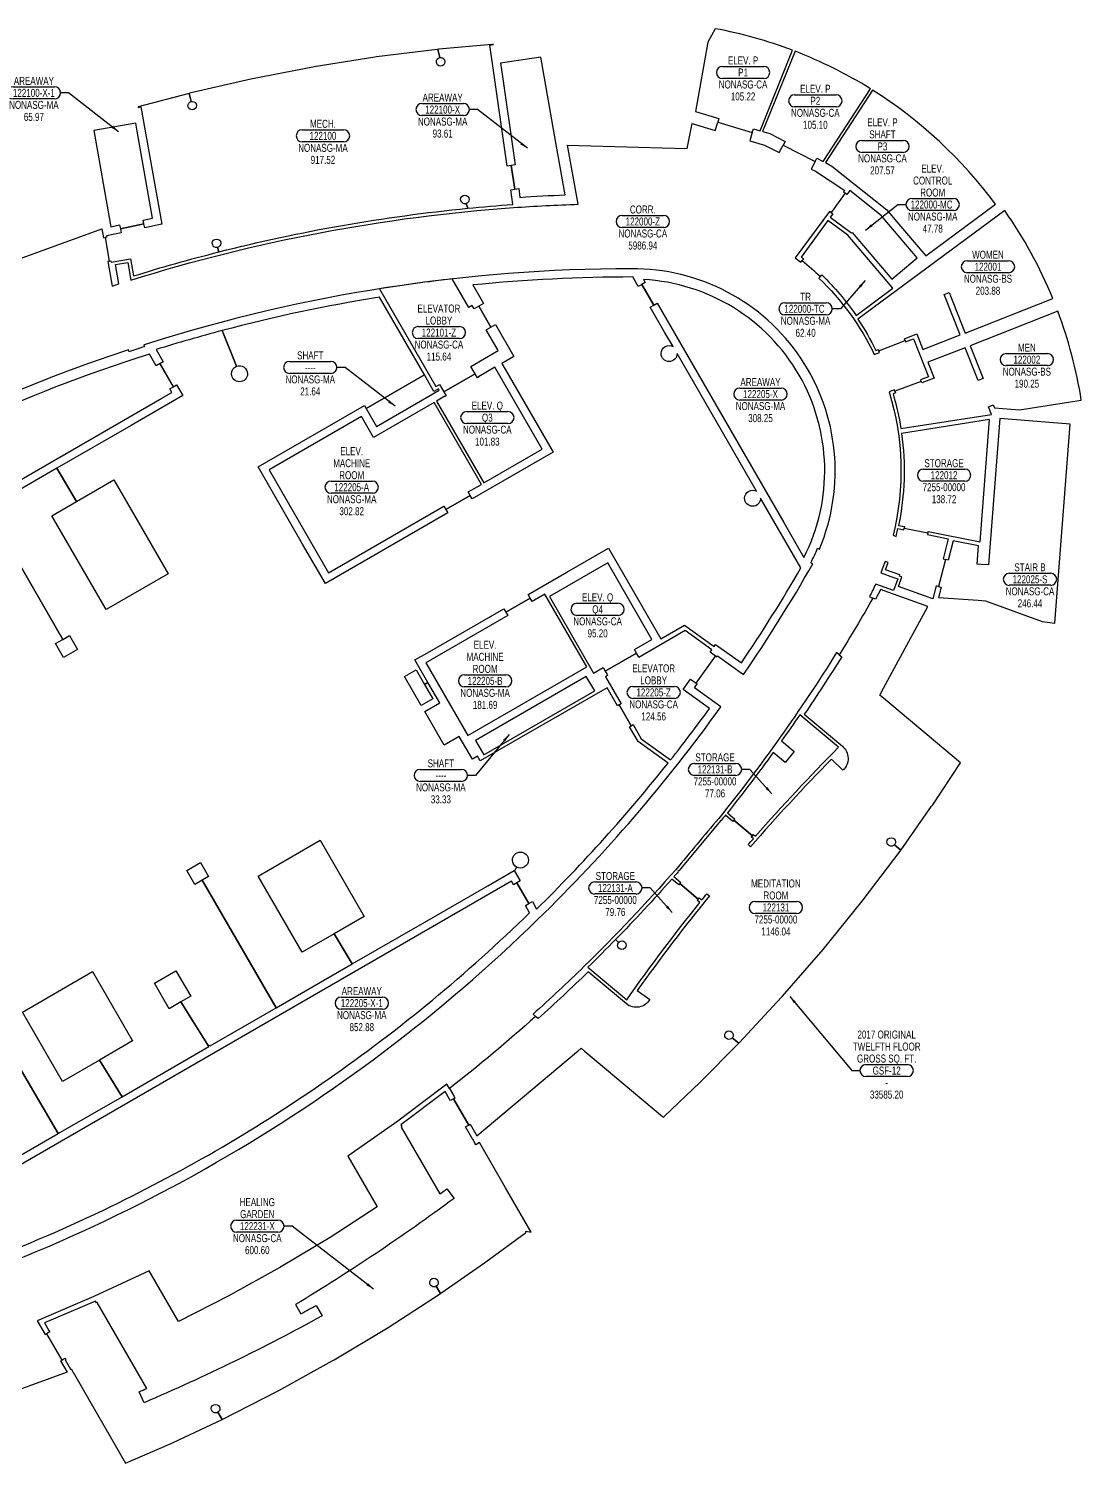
# Model space of a CAD drawing. Extents: x -1739 to 1408, y 4945 to 7308.
# Drawn here: x -169 to 1408, y 5157 to 7308 of the extents above; entities that cross this region are included whole.
import ezdxf
from ezdxf.enums import TextEntityAlignment as Align

# ---------------------------------------------------------------- set-up
doc = ezdxf.new("R2010")
doc.units = 0
doc.header["$LTSCALE"] = 48
doc.header["$MEASUREMENT"] = 0
doc.layers.get('0').update_dxf_attribs({"linetype": 'CONTINUOUS'})
for name, color, linetype in [('AREA', 3, 'CONTINUOUS'), ('AREA2', 1, 'CONTINUOUS'), ('COSTC', 6, 'CONTINUOUS'), ('PLINE2', 5, 'CONTINUOUS'), ('ROOMNA', 4, 'CONTINUOUS'), ('ROOMNO', 4, 'CONTINUOUS'), ('ROOMOV', 4, 'CONTINUOUS')]:
    doc.layers.add(name, color=color, linetype=linetype)
doc.dimstyles.get("Standard").update_dxf_attribs({"dimtxt": 0.18, "dimasz": 12, "dimexe": 0.18, "dimexo": 0.0625, "dimgap": 0.09, "dimtad": 0, "dimtih": 1, "dimtoh": 1, "dimdec": 4, "dimzin": 0, "dimtxsty": 'STANDARD', "dimcen": 0.09, "dimazin": 3, "dimtfac": 1, "dimtdec": 4, "dimtofl": 0, "dimtmove": 0, "dimatfit": 3, "dimtolj": 1, "dimtzin": 0})

# ---------------------------------------------------------------- blocks, each defined once
blk = doc.blocks.new('ROOM')
at = {"layer": 'ROOMOV'}
for p, q in [((-31, 9), (31, 9)), ((31, -9), (-31, -9))]:
    blk.add_line(p, q, dxfattribs=at)
for centre, start, end in [((-31, 0), 90, 270), ((31, 0), 270, 90)]:
    blk.add_arc(centre, 9.04, start, end, dxfattribs=at)
at = {"width": 0.75, "flags": 1}
for tag, p in [('FLFIN', (-60, -36)), ('ICRA', (60, -36)), ('FLCOND', (-60, -60)), ('FLTYPE', (-60, -48)), ('USER1', (60, -48)), ('USER2', (60, -60)), ('WLTYPE', (-60, -84)), ('WLFIN', (-60, -72)), ('BLDG', (-24, -84)), ('SITE', (-24, -72)), ('UCODE', (24, -72)), ('UDESC', (24, -84)), ('USER3', (60, -72)), ('USER4', (60, -84)), ('WLCOND', (-60, -96)), ('CLFIN', (-60, -108)), ('COSTCD', (-24, -108)), ('FLR', (-24, -96)), ('FCODE', (24, -96)), ('FDESC', (24, -108)), ('USER5', (60, -96)), ('USER6', (60, -108)), ('CLCOND', (-60, -132)), ('CLTYPE', (-60, -120)), ('DEPTD', (-24, -120)), ('RDES', (-24, -132)), ('CONTACT', (24, -132)), ('DIVISION', (24, -120)), ('USER7', (60, -120)), ('USER8', (60, -132)), ('CLHT', (-60, -144)), ('CHDATE', (-24, -144)), ('OCCUP', (24, -144)), ('BLOCK', (60, -144)), ('BASE', (-60, -156)), ('CBACK', (-24, -156)), ('PRCONTACT', (24, -156)), ('BLOCK2', (60, -156))]:
    blk.add_attdef(tag, text='', height=6, dxfattribs=at).set_placement(p, align=Align.MIDDLE_CENTER)
at = {"layer": 'AREA', "width": 0.75}
blk.add_attdef('AREA', text='', height=12, dxfattribs=at).set_placement((0, -36), align=Align.MIDDLE_CENTER)
at = {"layer": 'AREA2', "width": 0.75}
blk.add_attdef('AREA2', text='', height=12, dxfattribs=at).set_placement((0, -36), align=Align.MIDDLE_CENTER)
at = {"layer": 'COSTC', "width": 0.75}
blk.add_attdef('COSTC', text='', height=12, dxfattribs=at).set_placement((0, -18), align=Align.MIDDLE_CENTER)
at = {"layer": 'ROOMNA', "width": 0.75}
for tag, p in [('RMNAA', (0, 54)), ('RMNAC', (0, 18)), ('RMNAB', (0, 36))]:
    blk.add_attdef(tag, text='', height=12, dxfattribs=at).set_placement(p, align=Align.MIDDLE_CENTER)
at = {"layer": 'ROOMNO', "width": 0.75}
blk.add_attdef('RMNU', text='', height=12, dxfattribs=at).set_placement((0, 0), align=Align.MIDDLE_CENTER)

msp = doc.modelspace()

# ---------------------------------------------------------------- linework, layer by layer
at = {"layer": 'PLINE2', "color": 6}
for points in [[(975.7, 7275.1, 0.044736), (859.8, 7307.5), (848.5, 7287.3), (830.2, 7183.3), (865.2, 7172.9), (863.5, 7167.2), (915.2, 7151.9), (916.9, 7157.6), (927, 7154.6)], [(528.9, 7234.2), (521.8, 7282.8), (527.7, 7283.7), (527.7, 7283.9), (527.7, 7283.9), (525.2, 7283.7), (445.5, 7276.6), (445.5, 7276.6), (444.3, 7276.5), (446.9, 7264.1, -0.476081), (454.7, 7257.8, -1), (441.9, 7257.8, -0.354939), (446.9, 7264.1), (444.3, 7276.5), (443.2, 7276.4), (352.2, 7265.1), (349.7, 7264.8), (258.9, 7250.4), (256.5, 7249.9), (166.3, 7232.4), (163.8, 7231.9), (74.4, 7211.4), (72, 7210.8), (71.3, 7210.6), (74.4, 7198.4, -0.062075), (76, 7198.6, -1), (76, 7185.8, -0.883107), (74.4, 7198.4), (71.3, 7210.6), (-5.2, 7190.2), (-5, 7189.5), (-0.9, 7190.4), (30.2, 7014.3), (4.8, 7009), (3.6, 7014.9), (-31.7, 7007.6), (-30.5, 7001.7), (-52.6, 6997.1), (-52.2, 6995), (-54.6, 6994.6), (-48.3, 6959.1), (-45.9, 6959.6), (-45.5, 6957.6), (-16.7, 6962.7), (-12.1, 6936.8, -0.013201), (115.8, 6972.9), (114, 6979.6, -0.491678), (106, 6985.8, -1), (118.8, 6985.8, -0.340772), (114, 6979.6), (115.8, 6972.9, -0.037647), (488.8, 7038.3), (486.6, 7045.4, -0.506012), (478.2, 7051.5, -1), (491, 7051.5, -0.32801), (486.6, 7045.4), (488.8, 7038.3, -0.006761), (556.6, 7044.1), (553.4, 7066), (559.4, 7066.9), (554.2, 7102.5), (548.2, 7101.6), (546.2, 7115.5)], [(1092.3, 7217.5, 0.046851), (979.5, 7273.6), (930.8, 7153.5), (941.5, 7150.3), (964.5, 7138.3), (961.7, 7133), (1009.3, 7108.2), (1012.1, 7113.5), (1021.3, 7108.6)], [(598.5, 7264.6), (537.9, 7255.8), (540.8, 7236), (558.1, 7117.2), (560.1, 7103.4), (554.2, 7102.5), (559.4, 7066.9), (565.3, 7067.7), (567.2, 7054.7, -0.006706), (634.9, 7058.4), (621.6, 7133.7)], [(1279.6, 7044.4, 0.093938), (1095.7, 7215.3), (1024.9, 7106.8), (1034.7, 7101.6), (1116.9, 7035.9), (1128.9, 7021.7), (1175.2, 6967.2)], [(1293.6, 7034.9), (1073.4, 6872, -0.033282), (1100.6, 6825.3), (1104.3, 6826.8), (1105.2, 6824.6), (1144.2, 6840.3), (1143.2, 6842.6), (1161.7, 6850), (1171, 6826.4), (1226.8, 6848.4), (1203.1, 6908.9), (1210.5, 6911.8), (1234.3, 6851.3), (1365.7, 6903, 0.05546)], [(1058.4, 6998), (1028.4, 7020), (988.4, 6965.2, -0.003072), (992.3, 6962.1), (990.3, 6959.8, -0.022273), (1017.3, 6936), (1019.3, 6938.3, -0.048958), (1071, 6877.8), (1125.9, 6918.4)], [(523.5, 6860.2), (505.5, 6891.4), (498.6, 6887.4), (495.6, 6892.6), (490.4, 6889.6), (465.6, 6932.4, 0.01141), (356.4, 6917.5), (441.1, 6770.9), (446.8, 6774.1), (450.3, 6768.1), (453.3, 6762.9), (500.1, 6789.9), (497.1, 6795.1), (497.1, 6795.1), (493.6, 6801.1), (534.6, 6824.9), (516.6, 6856.2)], [(752.3, 6931.5), (754.8, 6927.2), (749.6, 6924.2), (767.6, 6893), (772.8, 6896), (962.6, 6567.3), (962.6, 6567.3), (992.8, 6514.9, 0.541946)], [(1373.2, 6883.9), (1241.8, 6832.2), (1261.2, 6782.9), (1253.7, 6780), (1234.3, 6829.3), (1178.5, 6807.4), (1187.8, 6783.6), (1169.2, 6776.5), (1168.3, 6778.8), (1129.1, 6764), (1129.9, 6761.7), (1126.2, 6760.2, -0.032984), (1138, 6708), (1273.6, 6729.4), (1269.1, 6740.9), (1276.5, 6743.8), (1278.4, 6739), (1315.8, 6736.1), (1408.4, 6750.7, 0.050799)], [(1271, 6721.7), (1139, 6700.9, -0.085534), (1134.6, 6563), (1143.6, 6561.2), (1143.1, 6558.8), (1178.4, 6551.6), (1178.9, 6554), (1256.7, 6538.1)], [(1112.1, 6303.7), (1110.2, 6305.3), (1106.6, 6308.3), (1109, 6312.8), (1109.2, 6313.2), (1178.2, 6441.4), (1107.7, 6467, -0.000268), (1100.3, 6452.5), (1096.2, 6454, -0.009823), (1045.5, 6369), (1049.3, 6365.8, -0.010175), (993.2, 6279.8), (1050.3, 6231.9, -0.45205), (1051.1, 6195.9), (1034, 6212.5, 0.015421), (912.7, 6081.2), (909, 6084.4, -0.001026), (916.9, 6093.3), (913.8, 6095.9), (915.4, 6097.8), (887.8, 6120.9), (886.2, 6119), (875.1, 6128.4, -0.001003), (868.7, 6120.5), (868.4, 6120.8), (805, 6045.2), (803.9, 6043.9), (804.2, 6043.6, -0.000943), (797.9, 6036.5), (808.3, 6027.8), (806.8, 6025.9), (834.3, 6002.7), (835.9, 6004.6), (839.7, 6001.4, -0.001031), (847.3, 6010.7), (851, 6007.7, 0.015399), (742.9, 5865.6), (761.6, 5852.1, -0.459192), (726.8, 5845.7), (726.8, 5845.7), (669.4, 5893.8, -0.010177), (594.4, 5823.6), (590.5, 5826.9, -0.016724), (461.5, 5718.6), (468.4, 5706.7), (468.4, 5706.7), (469.6, 5704.5), (467.7, 5703.4), (490.4, 5664), (492.4, 5665.1), (502.4, 5647.8), (651.7, 5773.1), (651.7, 5773.1), (653.7, 5774.7), (653.7, 5774.7), (658.8, 5779.1), (663.7, 5775), (664.1, 5775.5, 0.562786), (663.7, 5774.9), (665.9, 5773.1), (665.9, 5773.1), (780.6, 5676.9), (781.9, 5675.8), (783.1, 5677), (836.5, 5727.7), (838.2, 5729.3), (894.4, 5786), (895.1, 5786.7), (885.4, 5794.8, -0.701453), (874, 5798.9, -1), (886.8, 5798.9, -0.175466), (885.4, 5794.8), (895.1, 5786.7), (896.3, 5788), (958.8, 5855.2), (960.4, 5857), (1021.5, 5927.2), (1080.1, 5999.5), (1081.6, 6001.5), (1137, 6074.8), (1138, 6076.2), (1128.3, 6084.3, -0.699328), (1117, 6088.4, -1), (1129.8, 6088.4, -0.176936), (1128.3, 6084.3), (1138, 6076.2), (1138.4, 6076.7), (1184.1, 6141.8), (1185.7, 6144.2), (1185.7, 6144.2), (1227.4, 6207)], [(822.9, 6332.3), (831.3, 6326.3), (860.4, 6366.9), (852.1, 6372.9), (854.7, 6376.6), (814.8, 6405.3), (745.3, 6365.1), (744.6, 6366.4), (741.6, 6371.6), (694.8, 6344.6), (697.8, 6339.4), (698.5, 6338.1), (695.1, 6336.1), (718.6, 6295.4), (715.9, 6293.9), (733.9, 6262.7), (736.6, 6264.3), (748.8, 6243), (792.8, 6211.4, 0.010048), (851.2, 6288.4), (811.7, 6316.8)], [(1044.7, 6230.3), (986.5, 6279, -0.004716), (959.3, 6240.1), (978.3, 6224.1), (964.5, 6207.7), (946.8, 6222.6, -0.011267), (878.1, 6132.2), (889.4, 6122.8), (887.8, 6120.9), (915.4, 6097.8), (916.9, 6099.6), (920.1, 6097, -0.015707)], [(-467.3, 5439.6), (-439.9, 5392.1, 0.043975), (-46.2, 5541.8, 0.039452), (279.9, 5732.9, 0.040844), (581.6, 5982.1), (575.3, 5993), (580.5, 5996), (562.5, 6027.2), (557.3, 6024.2), (554.3, 6029.4)], [(836.7, 5997.6), (832.8, 6000.9), (834.3, 6002.7), (806.8, 6025.9), (805.2, 6024), (794.7, 6032.8, -0.012281), (710.5, 5942.2), (715.2, 5937.9, -0.683523), (726.3, 5933.6, -1), (713.5, 5933.6, -0.187985), (715.2, 5937.9), (710.5, 5942.2, -0.00584), (669, 5900.6), (727.1, 5851.8, -0.015707)], [(513.9, 5457.5), (516, 5459), (575.3, 5502.6), (576.6, 5503.6), (575.8, 5505), (584, 5503.4), (545.5, 5570), (506.4, 5637.7), (501, 5634.5), (499.7, 5636.9), (499.7, 5636.9), (498.3, 5639.2), (498.3, 5639.2), (496.3, 5642.7), (496.3, 5642.7), (495, 5644.9), (495, 5644.9), (485.6, 5661.2), (490.4, 5664), (467.7, 5703.4), (462.9, 5700.6), (461.6, 5702.8), (461.6, 5702.8), (455.1, 5714.1), (388.5, 5664.1), (390.2, 5661.7), (389.1, 5660.9), (447, 5560.7, 0.001068), (457.6, 5568.5), (468.3, 5554, -0.02311), (231, 5394.9), (238.9, 5381.2, 0.002171), (261.8, 5393.7), (270.5, 5377.9), (270.5, 5377.9, -0.02462), (4, 5247.8), (-3.5, 5264.2, 0.001051), (8, 5269.2), (-66.3, 5398), (-67.6, 5397.4), (-68.8, 5400.1), (-145.3, 5367.5), (-138.7, 5356), (-138.7, 5356), (-137.5, 5354), (-142.3, 5351.2), (-119.6, 5311.8), (-114.8, 5314.6), (-113.6, 5312.6), (-114.5, 5312.1), (-106.3, 5297.9, 0.257215), (-106, 5297.8), (-106, 5297.9, 0.450041), (-106, 5298.2), (-105.8, 5298), (-105.3, 5298.3), (-104, 5295.9), (-104, 5295.9), (-101.8, 5292.1), (-101.8, 5292.1), (-100.6, 5290.1), (-100.6, 5290.1), (-23.8, 5157), (45.2, 5187.2), (47.5, 5188.2), (120.7, 5222.5), (114.2, 5233.4, -0.581341), (104.6, 5238.9, -1), (117.4, 5238.9, -0.264749), (114.2, 5233.4), (120.7, 5222.5), (120.9, 5222.6), (203.9, 5265), (206, 5266.1), (285.9, 5310.4), (288.9, 5312.2), (367.3, 5359.2), (369.4, 5360.5), (446.4, 5410.4), (447.9, 5411.4), (441.5, 5422.3, -0.577563), (431.9, 5427.9, -1), (444.7, 5427.9, -0.267778), (441.5, 5422.3), (447.9, 5411.4), (448.4, 5411.8)]]:
    msp.add_lwpolyline(points, format="xyb", close=True, dxfattribs=at)
for points in [[(-243.9, 6940.3), (-59.4, 7007.4), (-57, 6994.1), (-54.6, 6994.6), (-48.3, 6959.1), (-50.7, 6958.7), (-44, 6921.5), (-33.8, 6924.8), (-38.9, 6953.8), (-20.7, 6957), (-16, 6930.5, -0.058243), (557.3, 7039.3, -0.004827), (605.7, 7042.3, -0.004827), (654.2, 7044.3), (638.6, 7133.1), (709.5, 7131), (780.4, 7128.8), (817.7, 7127.7), (825.4, 7165.2), (859.8, 7155), (863.5, 7167.2), (915.2, 7151.9), (911.6, 7139.6), (933.8, 7133.1), (955.8, 7121.7), (961.7, 7133), (1009.3, 7108.2), (1003.6, 7097.1), (1010.1, 7093.7), (1053.9, 7065.1), (1052.2, 7062.8), (1054.7, 7060.9), (1033.4, 7031.9), (1030.9, 7033.7), (979.8, 6964.1), (988.2, 6957.5), (990.3, 6959.8, -0.022273), (1017.3, 6936), (1015.2, 6933.7, -0.088862), (1098.2, 6819.1), (1106.1, 6822.3), (1105.2, 6824.6), (1144.2, 6840.3), (1145.1, 6838.1), (1156.8, 6842.8), (1179.3, 6785.6), (1167.5, 6781.1), (1168.3, 6778.8), (1129.1, 6764), (1128.2, 6766.2), (1120.2, 6763.2, -0.136598), (1126.2, 6548.1), (1130.8, 6546.5), (1133.6, 6558.2), (1142.6, 6556.4), (1143.1, 6558.8), (1178.4, 6551.6), (1177.9, 6549.2), (1209, 6542.9), (1201.2, 6512.8), (1205.1, 6511.8), (1194.6, 6471.1), (1190.8, 6472.1), (1185.7, 6452.6), (1134.3, 6471.3), (1139.4, 6485.7), (1135.8, 6487), (1136.4, 6488.7), (1114.8, 6496.3), (1118.9, 6507.3), (1114.3, 6508.9, -0.004446), (1111.9, 6502.3, -0.006867), (1107.8, 6492), (1112.3, 6490.2), (1122.7, 6486.5), (1133.2, 6482.8), (1127, 6465.2), (1100.3, 6475, -0.014343), (1090.8, 6456), (1096.2, 6454, -0.009823), (1045.5, 6369), (1041.6, 6372.3, -0.030357), (865, 6123.7, 0.000548), (800.5, 6046.8, -0.019831), (663.4, 5902, -0.010461), (586.7, 5830.1), (590.5, 5826.9, -0.016724), (461.5, 5718.6), (457.7, 5725.2), (421, 5697.6), (384.3, 5670), (309.1, 5617.3), (353, 5541.2), (282.7, 5495.6), (207.1, 5450.3), (130.1, 5407.5), (55.5, 5369.4), (11.5, 5445.5), (-71.7, 5406.8), (-156.2, 5370.7), (-144.3, 5350.1), (-142.3, 5351.2), (-119.6, 5311.8), (-121.5, 5310.7), (-111.5, 5293.4), (-310.2, 5221.1)], [(-444.2, 5374.8, 0.125996), (594.1, 5972.4, 0.043611), (868.4, 6291), (828.7, 6319.5), (832.8, 6325.2), (831.3, 6326.3), (860.4, 6366.9), (862, 6365.8), (863.1, 6367.5), (902.3, 6339.4, 0.020268), (1006, 6505.3), (1003.1, 6506.9, 0.01991), (1013.2, 6528.6), (1016, 6527.4, 0.538745), (733.7, 6947.7, 0.076218), (10.4, 6835.8, 0.002155), (3.7, 6833.6), (4.6, 6830.8, 0.002532), (-18.7, 6823.3), (-19.6, 6826.1, 0.102254), (-866.6, 6338.2)], [(-238, 5843.6), (-124.8, 5651.2), (-29.2, 5706.4), (-63.1, 5761.5), (-118.4, 5729.5), (-178.4, 5833.4), (-73.4, 5894.1), (-13.4, 5790.2), (-63.1, 5761.5), (-29.2, 5706.4), (101.1, 5781.6), (59, 5848.5), (41.4, 5838.4), (19.3, 5876.7), (51.6, 5895.4), (73.7, 5857), (59, 5848.5), (98.9, 5785), (103, 5782.7), (201.8, 5839.7), (91, 6031.2), (79.8, 6024.8), (67.8, 6045.6), (88.6, 6057.6), (100.6, 6036.8), (91, 6031.2), (201.8, 5839.7), (315.7, 5905.5), (288.7, 5950.7), (240.7, 5923), (174.7, 6037.3), (267.6, 6091), (333.6, 5976.6), (288.7, 5950.7), (315.7, 5905.5), (424.6, 5968.3), (518.8, 6022.7), (518.8, 6022.7), (558.7, 6045.7), (559.2, 6044.8), (562.2, 6050.6, -0.278646), (555.8, 6061.2, -1), (579.8, 6061.2, -0.564154), (562.2, 6050.6), (559.2, 6044.8), (567.7, 6030.1), (562.5, 6027.2), (580.5, 5996), (585.7, 5999), (592.1, 5987.7, 0.030642), (789, 6206.6), (744.2, 6238.8), (731.3, 6261.2), (733.9, 6262.7), (715.9, 6293.9), (713.3, 6292.4), (697.6, 6319.6), (569.1, 6245.4), (507.6, 6209.9), (503.6, 6216.8), (495.8, 6212.3), (476.2, 6246.3), (476.1, 6246.4), (453.6, 6233.4), (424.4, 6284), (446.9, 6297), (429.3, 6327.6), (424.1, 6324.5), (436.6, 6302.9), (419.3, 6292.9), (394.3, 6336.2), (411.6, 6346.2), (424.1, 6324.5), (429.3, 6327.6), (409.8, 6361.3), (428.5, 6372.1), (542.8, 6438.1), (545.8, 6432.9), (582.2, 6453.9), (579.2, 6459.1), (637.6, 6492.8), (699.9, 6528.8), (778.3, 6393), (813.8, 6413.5), (858.3, 6381.6), (860.3, 6384.5), (899, 6356.7, 0.017869), (988.1, 6499.2), (927.8, 6603.5, -0.998588), (903.8, 6603.6, -0.576409), (921.8, 6614), (802.6, 6820.4, -0.998588), (778.6, 6820.5, -0.576409), (796.6, 6830.9), (783.9, 6852.8), (783.9, 6852.8), (762.4, 6890), (767.6, 6893), (749.6, 6924.2), (744.4, 6921.2), (736.2, 6935.3, 0.024771), (496.3, 6923.3), (512.4, 6895.4), (505.5, 6891.4), (523.5, 6860.2), (530.4, 6864.2), (558.1, 6816.2), (540, 6805.8), (616.9, 6672.6), (554.7, 6636.7), (495.6, 6602.6), (492.6, 6607.8), (456.3, 6586.8), (459.3, 6581.6), (275.7, 6475.6), (275.7, 6475.6), (241.4, 6535), (241.4, 6535), (194.2, 6616.7), (194.2, 6616.7), (174.7, 6650.5), (334, 6742.5), (336.7, 6738), (423.9, 6788.4), (356.6, 6905.1, 0.025078), (120.9, 6855), (142.4, 6801.4, -0.530832), (158.9, 6790.2, -1), (134.9, 6790.2, -0.306479), (142.4, 6801.4), (120.9, 6855, 0.010712), (22, 6826.5), (32.6, 6808.1), (27.4, 6805.1), (47.4, 6770.5), (52.6, 6773.5), (61.8, 6757.6), (-15.7, 6712.9), (-127.1, 6648.5), (-97.4, 6598.6), (-41.3, 6631), (39.8, 6490.5), (-53.1, 6436.8), (-134.2, 6577.3), (-97.4, 6598.6), (-127.1, 6648.5), (-231.5, 6588.3), (-118, 6392.1), (-107.9, 6397.9), (-95.9, 6377.1), (-116.7, 6365.1), (-128.7, 6385.9), (-118, 6392.1), (-231.5, 6588.3)], [(-237.6, 6598.6), (30.6, 6753.5), (30.6, 6753.5), (45.4, 6762), (42.2, 6767.5), (48, 6770.8), (28, 6805.4), (22.2, 6802.1), (12, 6819.8, 0.06201), (-526.6, 6572.3, 0.031662)]]:
    msp.add_lwpolyline(points, format="xyb", dxfattribs=at)
for points in [[(-6.6, 7154), (-8.7, 7165.8), (-71.6, 7154.7), (-47.1, 7015.8), (-46.2, 7010.7), (-32.9, 7013.4), (-31.7, 7007.6), (3.6, 7014.9), (2.4, 7020.7), (16.4, 7023.7), (-6.6, 7154)], [(1119.8, 7014), (1108.5, 7027.3), (1061.4, 7065), (1057.1, 7059.2), (1054.7, 7060.9), (1033.4, 7031.9), (1035.8, 7030.1), (1032, 7024.9), (1062.6, 7002.5), (1063.9, 7001), (1065.1, 7002), (1124.6, 6931.8), (1162.3, 6963.8)], [(513, 6626.5), (600.5, 6677), (529.5, 6799.9), (504.8, 6785.7), (505.2, 6785.1), (503.4, 6784.1), (500.1, 6789.9), (453.3, 6762.9), (456.7, 6757.1), (454.9, 6756.1), (454.5, 6756.7), (442, 6749.4)], [(446.1, 6765.6), (445, 6767.5), (438.2, 6763.6), (423.9, 6788.4), (336.7, 6738), (352, 6711.3)], [(438.4, 6747.3), (347.6, 6694.9), (329.6, 6726.1), (191.1, 6646.1), (280.1, 6492), (453.3, 6592), (456.3, 6586.8), (492.6, 6607.8), (489.6, 6613), (509.4, 6624.3)], [(1391.8, 6714.8), (1286.4, 6723.1), (1269.2, 6503.8), (1258.3, 6504.5), (1252.2, 6504.9), (1254.4, 6532.3), (1216.5, 6540), (1209, 6510.8), (1205.1, 6511.8), (1194.6, 6471.1), (1198.5, 6470.1), (1194.5, 6454.6), (1254, 6450.7), (1264.9, 6450), (1349.9, 6418.8), (1368.5, 6416.5)], [(698.8, 6506.8), (611.3, 6456.3), (677.5, 6341.6), (691.8, 6349.8), (694.8, 6344.6), (741.6, 6371.6), (738.6, 6376.8), (765, 6392.1)], [(604.4, 6459.8), (585.2, 6448.7), (582.2, 6453.9), (545.8, 6432.9), (548.8, 6427.7), (426.2, 6356.9), (489.2, 6247.9), (667.3, 6350.7)], [(679.1, 6314.8), (666.6, 6336.4), (500.4, 6240.4), (512.9, 6218.8)]]:
    msp.add_lwpolyline(points, close=True, dxfattribs=at)
msp.add_lwpolyline([(-284.1, 5559.2), (-124.8, 5651.2), (-238, 5843.6)], dxfattribs=at)

# ---------------------------------------------------------------- block references
at = {"layer": 'ROOMNO'}
ref = msp.add_blockref('ROOM', (901.5, 7241.9), dxfattribs=at)
ref.add_attrib('RMNU', 'P1', dxfattribs={"height": 12, "width": 0.75}).set_placement((901.5, 7241.9), align=Align.MIDDLE_CENTER)
ref.add_attrib('RMNAC', 'ELEV. P', dxfattribs={"layer": 'ROOMNA', "height": 12, "width": 0.75}).set_placement((901.5, 7259.9), align=Align.MIDDLE_CENTER)
ref.add_attrib('COSTC', 'NONASG-CA', dxfattribs={"layer": 'COSTC', "height": 12, "width": 0.75}).set_placement((901.5, 7223.9), align=Align.MIDDLE_CENTER)
ref.add_attrib('AREA2', '105.22', dxfattribs={"layer": 'AREA2', "height": 12, "width": 0.75}).set_placement((901.5, 7205.9), align=Align.MIDDLE_CENTER)
ref = msp.add_blockref('ROOM', (-161.3, 7211.3), dxfattribs=at)
ref.add_attrib('RMNU', '122100-X-1', dxfattribs={"height": 12, "width": 0.75}).set_placement((-161.3, 7211.3), align=Align.MIDDLE_CENTER)
ref.add_attrib('RMNAC', 'AREAWAY', dxfattribs={"layer": 'ROOMNA', "height": 12, "width": 0.75}).set_placement((-161.3, 7229.3), align=Align.MIDDLE_CENTER)
ref.add_attrib('COSTC', 'NONASG-MA', dxfattribs={"layer": 'COSTC', "height": 12, "width": 0.75}).set_placement((-161.3, 7193.3), align=Align.MIDDLE_CENTER)
ref.add_attrib('AREA2', '65.97', dxfattribs={"layer": 'AREA2', "height": 12, "width": 0.75}).set_placement((-161.3, 7175.3), align=Align.MIDDLE_CENTER)
ref = msp.add_blockref('ROOM', (451.3, 7186.3), dxfattribs=at)
ref.add_attrib('RMNU', '122100-X', dxfattribs={"height": 12, "width": 0.75}).set_placement((451.3, 7186.3), align=Align.MIDDLE_CENTER)
ref.add_attrib('RMNAC', 'AREAWAY', dxfattribs={"layer": 'ROOMNA', "height": 12, "width": 0.75}).set_placement((451.3, 7204.3), align=Align.MIDDLE_CENTER)
ref.add_attrib('COSTC', 'NONASG-MA', dxfattribs={"layer": 'COSTC', "height": 12, "width": 0.75}).set_placement((451.3, 7168.3), align=Align.MIDDLE_CENTER)
ref.add_attrib('AREA2', '93.61', dxfattribs={"layer": 'AREA2', "height": 12, "width": 0.75}).set_placement((451.3, 7150.3), align=Align.MIDDLE_CENTER)
ref = msp.add_blockref('ROOM', (1009.8, 7199.4), dxfattribs=at)
ref.add_attrib('RMNU', 'P2', dxfattribs={"height": 12, "width": 0.75}).set_placement((1009.8, 7199.4), align=Align.MIDDLE_CENTER)
ref.add_attrib('RMNAC', 'ELEV. P', dxfattribs={"layer": 'ROOMNA', "height": 12, "width": 0.75}).set_placement((1009.8, 7217.4), align=Align.MIDDLE_CENTER)
ref.add_attrib('COSTC', 'NONASG-CA', dxfattribs={"layer": 'COSTC', "height": 12, "width": 0.75}).set_placement((1009.8, 7181.4), align=Align.MIDDLE_CENTER)
ref.add_attrib('AREA2', '105.10', dxfattribs={"layer": 'AREA2', "height": 12, "width": 0.75}).set_placement((1009.8, 7163.4), align=Align.MIDDLE_CENTER)
ref = msp.add_blockref('ROOM', (271.9, 7146.9), dxfattribs=at)
ref.add_attrib('RMNU', '122100', dxfattribs={"height": 12, "width": 0.75}).set_placement((271.9, 7146.9), align=Align.MIDDLE_CENTER)
ref.add_attrib('RMNAC', 'MECH.', dxfattribs={"layer": 'ROOMNA', "height": 12, "width": 0.75}).set_placement((271.9, 7164.9), align=Align.MIDDLE_CENTER)
ref.add_attrib('COSTC', 'NONASG-MA', dxfattribs={"layer": 'COSTC', "height": 12, "width": 0.75}).set_placement((271.9, 7128.9), align=Align.MIDDLE_CENTER)
ref.add_attrib('AREA2', '917.52', dxfattribs={"layer": 'AREA2', "height": 12, "width": 0.75}).set_placement((271.9, 7110.9), align=Align.MIDDLE_CENTER)
ref = msp.add_blockref('ROOM', (1110.4, 7131.1), dxfattribs=at)
ref.add_attrib('RMNU', 'P3', dxfattribs={"height": 12, "width": 0.75}).set_placement((1110.4, 7131.1), align=Align.MIDDLE_CENTER)
ref.add_attrib('RMNAB', 'ELEV. P', dxfattribs={"layer": 'ROOMNA', "height": 12, "width": 0.75}).set_placement((1110.4, 7167.1), align=Align.MIDDLE_CENTER)
ref.add_attrib('RMNAC', 'SHAFT', dxfattribs={"layer": 'ROOMNA', "height": 12, "width": 0.75}).set_placement((1110.4, 7149.1), align=Align.MIDDLE_CENTER)
ref.add_attrib('COSTC', 'NONASG-CA', dxfattribs={"layer": 'COSTC', "height": 12, "width": 0.75}).set_placement((1110.4, 7113.1), align=Align.MIDDLE_CENTER)
ref.add_attrib('AREA2', '207.57', dxfattribs={"layer": 'AREA2', "height": 12, "width": 0.75}).set_placement((1110.4, 7095.1), align=Align.MIDDLE_CENTER)
ref = msp.add_blockref('ROOM', (1185.7, 7043.9), dxfattribs=at)
ref.add_attrib('RMNU', '122000-MC ', dxfattribs={"height": 12, "width": 0.75}).set_placement((1185.7, 7043.9), align=Align.MIDDLE_CENTER)
ref.add_attrib('RMNAA', 'ELEV.', dxfattribs={"layer": 'ROOMNA', "height": 12, "width": 0.75}).set_placement((1185.7, 7097.9), align=Align.MIDDLE_CENTER)
ref.add_attrib('RMNAB', 'CONTROL', dxfattribs={"layer": 'ROOMNA', "height": 12, "width": 0.75}).set_placement((1185.7, 7079.9), align=Align.MIDDLE_CENTER)
ref.add_attrib('RMNAC', 'ROOM', dxfattribs={"layer": 'ROOMNA', "height": 12, "width": 0.75}).set_placement((1185.7, 7061.9), align=Align.MIDDLE_CENTER)
ref.add_attrib('COSTC', 'NONASG-MA', dxfattribs={"layer": 'COSTC', "height": 12, "width": 0.75}).set_placement((1185.7, 7025.9), align=Align.MIDDLE_CENTER)
ref.add_attrib('AREA2', '47.78', dxfattribs={"layer": 'AREA2', "height": 12, "width": 0.75}).set_placement((1185.7, 7007.9), align=Align.MIDDLE_CENTER)
ref = msp.add_blockref('ROOM', (751.3, 7018.5), dxfattribs=at)
ref.add_attrib('RMNU', '122000-Z', dxfattribs={"height": 12, "width": 0.75}).set_placement((751.3, 7018.5), align=Align.MIDDLE_CENTER)
ref.add_attrib('RMNAC', 'CORR.', dxfattribs={"layer": 'ROOMNA', "height": 12, "width": 0.75}).set_placement((751.3, 7036.5), align=Align.MIDDLE_CENTER)
ref.add_attrib('COSTC', 'NONASG-CA', dxfattribs={"layer": 'COSTC', "height": 12, "width": 0.75}).set_placement((751.3, 7000.5), align=Align.MIDDLE_CENTER)
ref.add_attrib('AREA2', '5986.94', dxfattribs={"layer": 'AREA2', "height": 12, "width": 0.75}).set_placement((751.3, 6982.5), align=Align.MIDDLE_CENTER)
ref = msp.add_blockref('ROOM', (1268.5, 6950.7), dxfattribs=at)
ref.add_attrib('RMNU', '122001', dxfattribs={"height": 12, "width": 0.75}).set_placement((1268.5, 6950.7), align=Align.MIDDLE_CENTER)
ref.add_attrib('RMNAC', 'WOMEN', dxfattribs={"layer": 'ROOMNA', "height": 12, "width": 0.75}).set_placement((1268.5, 6968.7), align=Align.MIDDLE_CENTER)
ref.add_attrib('COSTC', 'NONASG-BS', dxfattribs={"layer": 'COSTC', "height": 12, "width": 0.75}).set_placement((1268.5, 6932.7), align=Align.MIDDLE_CENTER)
ref.add_attrib('AREA2', '203.88', dxfattribs={"layer": 'AREA2', "height": 12, "width": 0.75}).set_placement((1268.5, 6914.7), align=Align.MIDDLE_CENTER)
ref = msp.add_blockref('ROOM', (995.2, 6887.6), dxfattribs=at)
ref.add_attrib('RMNU', '122000-TC ', dxfattribs={"height": 12, "width": 0.75}).set_placement((995.2, 6887.6), align=Align.MIDDLE_CENTER)
ref.add_attrib('RMNAC', 'TR', dxfattribs={"layer": 'ROOMNA', "height": 12, "width": 0.75}).set_placement((995.2, 6905.6), align=Align.MIDDLE_CENTER)
ref.add_attrib('COSTC', 'NONASG-MA', dxfattribs={"layer": 'COSTC', "height": 12, "width": 0.75}).set_placement((995.2, 6869.6), align=Align.MIDDLE_CENTER)
ref.add_attrib('AREA2', '62.40', dxfattribs={"layer": 'AREA2', "height": 12, "width": 0.75}).set_placement((995.2, 6851.6), align=Align.MIDDLE_CENTER)
ref = msp.add_blockref('ROOM', (445.7, 6852), dxfattribs=at)
ref.add_attrib('RMNU', '122101-Z', dxfattribs={"height": 12, "width": 0.75}).set_placement((445.7, 6852), align=Align.MIDDLE_CENTER)
ref.add_attrib('RMNAB', 'ELEVATOR', dxfattribs={"layer": 'ROOMNA', "height": 12, "width": 0.75}).set_placement((445.7, 6888), align=Align.MIDDLE_CENTER)
ref.add_attrib('RMNAC', 'LOBBY', dxfattribs={"layer": 'ROOMNA', "height": 12, "width": 0.75}).set_placement((445.7, 6870), align=Align.MIDDLE_CENTER)
ref.add_attrib('COSTC', 'NONASG-CA', dxfattribs={"layer": 'COSTC', "height": 12, "width": 0.75}).set_placement((445.7, 6834), align=Align.MIDDLE_CENTER)
ref.add_attrib('AREA2', '115.64', dxfattribs={"layer": 'AREA2', "height": 12, "width": 0.75}).set_placement((445.7, 6816), align=Align.MIDDLE_CENTER)
ref = msp.add_blockref('ROOM', (252.9, 6799.8), dxfattribs=at)
ref.add_attrib('RMNU', '----', dxfattribs={"height": 12, "width": 0.75}).set_placement((252.9, 6799.8), align=Align.MIDDLE_CENTER)
ref.add_attrib('RMNAC', 'SHAFT', dxfattribs={"layer": 'ROOMNA', "height": 12, "width": 0.75}).set_placement((252.9, 6817.8), align=Align.MIDDLE_CENTER)
ref.add_attrib('COSTC', 'NONASG-MA', dxfattribs={"layer": 'COSTC', "height": 12, "width": 0.75}).set_placement((252.9, 6781.8), align=Align.MIDDLE_CENTER)
ref.add_attrib('AREA2', '21.64', dxfattribs={"layer": 'AREA2', "height": 12, "width": 0.75}).set_placement((252.9, 6763.8), align=Align.MIDDLE_CENTER)
ref = msp.add_blockref('ROOM', (1326.8, 6811.4), dxfattribs=at)
ref.add_attrib('RMNU', '122002', dxfattribs={"height": 12, "width": 0.75}).set_placement((1326.8, 6811.4), align=Align.MIDDLE_CENTER)
ref.add_attrib('RMNAC', 'MEN', dxfattribs={"layer": 'ROOMNA', "height": 12, "width": 0.75}).set_placement((1326.8, 6829.4), align=Align.MIDDLE_CENTER)
ref.add_attrib('COSTC', 'NONASG-BS', dxfattribs={"layer": 'COSTC', "height": 12, "width": 0.75}).set_placement((1326.8, 6793.4), align=Align.MIDDLE_CENTER)
ref.add_attrib('AREA2', '190.25', dxfattribs={"layer": 'AREA2', "height": 12, "width": 0.75}).set_placement((1326.8, 6775.4), align=Align.MIDDLE_CENTER)
ref = msp.add_blockref('ROOM', (927.6, 6759.8), dxfattribs=at)
ref.add_attrib('RMNU', '122205-X', dxfattribs={"height": 12, "width": 0.75}).set_placement((927.6, 6759.8), align=Align.MIDDLE_CENTER)
ref.add_attrib('RMNAC', 'AREAWAY', dxfattribs={"layer": 'ROOMNA', "height": 12, "width": 0.75}).set_placement((927.6, 6777.8), align=Align.MIDDLE_CENTER)
ref.add_attrib('COSTC', 'NONASG-MA', dxfattribs={"layer": 'COSTC', "height": 12, "width": 0.75}).set_placement((927.6, 6741.8), align=Align.MIDDLE_CENTER)
ref.add_attrib('AREA2', '308.25', dxfattribs={"layer": 'AREA2', "height": 12, "width": 0.75}).set_placement((927.6, 6723.8), align=Align.MIDDLE_CENTER)
ref = msp.add_blockref('ROOM', (518.2, 6724.5), dxfattribs=at)
ref.add_attrib('RMNU', 'Q3', dxfattribs={"height": 12, "width": 0.75}).set_placement((518.2, 6724.5), align=Align.MIDDLE_CENTER)
ref.add_attrib('RMNAC', 'ELEV. Q', dxfattribs={"layer": 'ROOMNA', "height": 12, "width": 0.75}).set_placement((518.2, 6742.5), align=Align.MIDDLE_CENTER)
ref.add_attrib('COSTC', 'NONASG-CA', dxfattribs={"layer": 'COSTC', "height": 12, "width": 0.75}).set_placement((518.2, 6706.5), align=Align.MIDDLE_CENTER)
ref.add_attrib('AREA2', '101.83', dxfattribs={"layer": 'AREA2', "height": 12, "width": 0.75}).set_placement((518.2, 6688.5), align=Align.MIDDLE_CENTER)
ref = msp.add_blockref('ROOM', (315, 6620.2), dxfattribs=at)
ref.add_attrib('RMNU', '122205-A', dxfattribs={"height": 12, "width": 0.75}).set_placement((315, 6620.2), align=Align.MIDDLE_CENTER)
ref.add_attrib('RMNAA', 'ELEV.', dxfattribs={"layer": 'ROOMNA', "height": 12, "width": 0.75}).set_placement((315, 6674.2), align=Align.MIDDLE_CENTER)
ref.add_attrib('RMNAB', 'MACHINE', dxfattribs={"layer": 'ROOMNA', "height": 12, "width": 0.75}).set_placement((315, 6656.2), align=Align.MIDDLE_CENTER)
ref.add_attrib('RMNAC', 'ROOM', dxfattribs={"layer": 'ROOMNA', "height": 12, "width": 0.75}).set_placement((315, 6638.2), align=Align.MIDDLE_CENTER)
ref.add_attrib('COSTC', 'NONASG-MA', dxfattribs={"layer": 'COSTC', "height": 12, "width": 0.75}).set_placement((315, 6602.2), align=Align.MIDDLE_CENTER)
ref.add_attrib('AREA2', '302.82', dxfattribs={"layer": 'AREA2', "height": 12, "width": 0.75}).set_placement((315, 6584.2), align=Align.MIDDLE_CENTER)
ref = msp.add_blockref('ROOM', (1202.7, 6638.2), dxfattribs=at)
ref.add_attrib('RMNU', '122012', dxfattribs={"height": 12, "width": 0.75}).set_placement((1202.7, 6638.2), align=Align.MIDDLE_CENTER)
ref.add_attrib('RMNAC', 'STORAGE', dxfattribs={"layer": 'ROOMNA', "height": 12, "width": 0.75}).set_placement((1202.7, 6656.2), align=Align.MIDDLE_CENTER)
ref.add_attrib('COSTC', '7255-00000', dxfattribs={"layer": 'COSTC', "height": 12, "width": 0.75}).set_placement((1202.7, 6620.2), align=Align.MIDDLE_CENTER)
ref.add_attrib('AREA2', '138.72', dxfattribs={"layer": 'AREA2', "height": 12, "width": 0.75}).set_placement((1202.7, 6602.2), align=Align.MIDDLE_CENTER)
ref = msp.add_blockref('ROOM', (1331.5, 6482.1), dxfattribs=at)
ref.add_attrib('RMNU', '122025-S', dxfattribs={"height": 12, "width": 0.75}).set_placement((1331.5, 6482.1), align=Align.MIDDLE_CENTER)
ref.add_attrib('RMNAC', 'STAIR B', dxfattribs={"layer": 'ROOMNA', "height": 12, "width": 0.75}).set_placement((1331.5, 6500.1), align=Align.MIDDLE_CENTER)
ref.add_attrib('COSTC', 'NONASG-CA', dxfattribs={"layer": 'COSTC', "height": 12, "width": 0.75}).set_placement((1331.5, 6464.1), align=Align.MIDDLE_CENTER)
ref.add_attrib('AREA2', '246.44', dxfattribs={"layer": 'AREA2', "height": 12, "width": 0.75}).set_placement((1331.5, 6446.1), align=Align.MIDDLE_CENTER)
ref = msp.add_blockref('ROOM', (683.5, 6437.1), dxfattribs=at)
ref.add_attrib('RMNU', 'Q4', dxfattribs={"height": 12, "width": 0.75}).set_placement((683.5, 6437.1), align=Align.MIDDLE_CENTER)
ref.add_attrib('RMNAC', 'ELEV. Q', dxfattribs={"layer": 'ROOMNA', "height": 12, "width": 0.75}).set_placement((683.5, 6455.1), align=Align.MIDDLE_CENTER)
ref.add_attrib('COSTC', 'NONASG-CA', dxfattribs={"layer": 'COSTC', "height": 12, "width": 0.75}).set_placement((683.5, 6419.1), align=Align.MIDDLE_CENTER)
ref.add_attrib('AREA2', '95.20', dxfattribs={"layer": 'AREA2', "height": 12, "width": 0.75}).set_placement((683.5, 6401.1), align=Align.MIDDLE_CENTER)
ref = msp.add_blockref('ROOM', (514.9, 6329.9), dxfattribs=at)
ref.add_attrib('RMNU', '122205-B', dxfattribs={"height": 12, "width": 0.75}).set_placement((514.9, 6329.9), align=Align.MIDDLE_CENTER)
ref.add_attrib('RMNAA', 'ELEV.', dxfattribs={"layer": 'ROOMNA', "height": 12, "width": 0.75}).set_placement((514.9, 6383.9), align=Align.MIDDLE_CENTER)
ref.add_attrib('RMNAB', 'MACHINE', dxfattribs={"layer": 'ROOMNA', "height": 12, "width": 0.75}).set_placement((514.9, 6365.9), align=Align.MIDDLE_CENTER)
ref.add_attrib('RMNAC', 'ROOM', dxfattribs={"layer": 'ROOMNA', "height": 12, "width": 0.75}).set_placement((514.9, 6347.9), align=Align.MIDDLE_CENTER)
ref.add_attrib('COSTC', 'NONASG-MA', dxfattribs={"layer": 'COSTC', "height": 12, "width": 0.75}).set_placement((514.9, 6311.9), align=Align.MIDDLE_CENTER)
ref.add_attrib('AREA2', '181.69', dxfattribs={"layer": 'AREA2', "height": 12, "width": 0.75}).set_placement((514.9, 6293.9), align=Align.MIDDLE_CENTER)
ref = msp.add_blockref('ROOM', (767.5, 6312.6), dxfattribs=at)
ref.add_attrib('RMNU', '122205-Z', dxfattribs={"height": 12, "width": 0.75}).set_placement((767.5, 6312.6), align=Align.MIDDLE_CENTER)
ref.add_attrib('RMNAB', 'ELEVATOR', dxfattribs={"layer": 'ROOMNA', "height": 12, "width": 0.75}).set_placement((767.5, 6348.6), align=Align.MIDDLE_CENTER)
ref.add_attrib('RMNAC', 'LOBBY', dxfattribs={"layer": 'ROOMNA', "height": 12, "width": 0.75}).set_placement((767.5, 6330.6), align=Align.MIDDLE_CENTER)
ref.add_attrib('COSTC', 'NONASG-CA', dxfattribs={"layer": 'COSTC', "height": 12, "width": 0.75}).set_placement((767.5, 6294.6), align=Align.MIDDLE_CENTER)
ref.add_attrib('AREA2', '124.56', dxfattribs={"layer": 'AREA2', "height": 12, "width": 0.75}).set_placement((767.5, 6276.6), align=Align.MIDDLE_CENTER)
ref = msp.add_blockref('ROOM', (859.5, 6197.2), dxfattribs=at)
ref.add_attrib('RMNU', '122131-B', dxfattribs={"height": 12, "width": 0.75}).set_placement((859.5, 6197.2), align=Align.MIDDLE_CENTER)
ref.add_attrib('RMNAC', 'STORAGE', dxfattribs={"layer": 'ROOMNA', "height": 12, "width": 0.75}).set_placement((859.5, 6215.2), align=Align.MIDDLE_CENTER)
ref.add_attrib('COSTC', '7255-00000', dxfattribs={"layer": 'COSTC', "height": 12, "width": 0.75}).set_placement((859.5, 6179.2), align=Align.MIDDLE_CENTER)
ref.add_attrib('AREA2', '77.06', dxfattribs={"layer": 'AREA2', "height": 12, "width": 0.75}).set_placement((859.5, 6161.2), align=Align.MIDDLE_CENTER)
ref = msp.add_blockref('ROOM', (448.6, 6188.2), dxfattribs=at)
ref.add_attrib('RMNU', '----', dxfattribs={"height": 12, "width": 0.75}).set_placement((448.6, 6188.2), align=Align.MIDDLE_CENTER)
ref.add_attrib('RMNAC', 'SHAFT', dxfattribs={"layer": 'ROOMNA', "height": 12, "width": 0.75}).set_placement((448.6, 6206.2), align=Align.MIDDLE_CENTER)
ref.add_attrib('COSTC', 'NONASG-MA', dxfattribs={"layer": 'COSTC', "height": 12, "width": 0.75}).set_placement((448.6, 6170.2), align=Align.MIDDLE_CENTER)
ref.add_attrib('AREA2', '33.33', dxfattribs={"layer": 'AREA2', "height": 12, "width": 0.75}).set_placement((448.6, 6152.2), align=Align.MIDDLE_CENTER)
ref = msp.add_blockref('ROOM', (710.1, 6019.4), dxfattribs=at)
ref.add_attrib('RMNU', '122131-A', dxfattribs={"height": 12, "width": 0.75}).set_placement((710.1, 6019.4), align=Align.MIDDLE_CENTER)
ref.add_attrib('RMNAC', 'STORAGE', dxfattribs={"layer": 'ROOMNA', "height": 12, "width": 0.75}).set_placement((710.1, 6037.4), align=Align.MIDDLE_CENTER)
ref.add_attrib('COSTC', '7255-00000', dxfattribs={"layer": 'COSTC', "height": 12, "width": 0.75}).set_placement((710.1, 6001.4), align=Align.MIDDLE_CENTER)
ref.add_attrib('AREA2', '79.76', dxfattribs={"layer": 'AREA2', "height": 12, "width": 0.75}).set_placement((710.1, 5983.4), align=Align.MIDDLE_CENTER)
ref = msp.add_blockref('ROOM', (950.7, 5990.2), dxfattribs=at)
ref.add_attrib('RMNU', '122131', dxfattribs={"height": 12, "width": 0.75}).set_placement((950.7, 5990.2), align=Align.MIDDLE_CENTER)
ref.add_attrib('RMNAB', 'MEDITATION', dxfattribs={"layer": 'ROOMNA', "height": 12, "width": 0.75}).set_placement((950.7, 6026.2), align=Align.MIDDLE_CENTER)
ref.add_attrib('RMNAC', 'ROOM', dxfattribs={"layer": 'ROOMNA', "height": 12, "width": 0.75}).set_placement((950.7, 6008.2), align=Align.MIDDLE_CENTER)
ref.add_attrib('COSTC', '7255-00000', dxfattribs={"layer": 'COSTC', "height": 12, "width": 0.75}).set_placement((950.7, 5972.2), align=Align.MIDDLE_CENTER)
ref.add_attrib('AREA2', '1146.04', dxfattribs={"layer": 'AREA2', "height": 12, "width": 0.75}).set_placement((950.7, 5954.2), align=Align.MIDDLE_CENTER)
ref = msp.add_blockref('ROOM', (330.1, 5846.8), dxfattribs=at)
ref.add_attrib('RMNU', '122205-X-1', dxfattribs={"height": 12, "width": 0.75}).set_placement((330.1, 5846.8), align=Align.MIDDLE_CENTER)
ref.add_attrib('RMNAC', 'AREAWAY', dxfattribs={"layer": 'ROOMNA', "height": 12, "width": 0.75}).set_placement((330.1, 5864.8), align=Align.MIDDLE_CENTER)
ref.add_attrib('COSTC', 'NONASG-MA', dxfattribs={"layer": 'COSTC', "height": 12, "width": 0.75}).set_placement((330.1, 5828.8), align=Align.MIDDLE_CENTER)
ref.add_attrib('AREA2', '852.88', dxfattribs={"layer": 'AREA2', "height": 12, "width": 0.75}).set_placement((330.1, 5810.8), align=Align.MIDDLE_CENTER)
ref = msp.add_blockref('ROOM', (1116.7, 5745.7), dxfattribs=at)
ref.add_attrib('RMNU', 'GSF-12', dxfattribs={"height": 12, "width": 0.75}).set_placement((1116.7, 5745.7), align=Align.MIDDLE_CENTER)
ref.add_attrib('RMNAA', '2017 ORIGINAL', dxfattribs={"layer": 'ROOMNA', "height": 12, "width": 0.75}).set_placement((1116.7, 5799.7), align=Align.MIDDLE_CENTER)
ref.add_attrib('RMNAB', 'TWELFTH FLOOR', dxfattribs={"layer": 'ROOMNA', "height": 12, "width": 0.75}).set_placement((1116.7, 5781.7), align=Align.MIDDLE_CENTER)
ref.add_attrib('RMNAC', 'GROSS SQ. FT.', dxfattribs={"layer": 'ROOMNA', "height": 12, "width": 0.75}).set_placement((1116.7, 5763.7), align=Align.MIDDLE_CENTER)
ref.add_attrib('COSTC', '-', dxfattribs={"layer": 'COSTC', "height": 12, "width": 0.75}).set_placement((1116.7, 5727.7), align=Align.MIDDLE_CENTER)
ref.add_attrib('AREA', '33585.20', dxfattribs={"layer": 'AREA', "height": 12, "width": 0.75}).set_placement((1116.7, 5709.7), align=Align.MIDDLE_CENTER)
ref = msp.add_blockref('ROOM', (173.5, 5512.5), dxfattribs=at)
ref.add_attrib('RMNU', '122231-X', dxfattribs={"height": 12, "width": 0.75}).set_placement((173.5, 5512.5), align=Align.MIDDLE_CENTER)
ref.add_attrib('RMNAB', 'HEALING', dxfattribs={"layer": 'ROOMNA', "height": 12, "width": 0.75}).set_placement((173.5, 5548.5), align=Align.MIDDLE_CENTER)
ref.add_attrib('RMNAC', 'GARDEN', dxfattribs={"layer": 'ROOMNA', "height": 12, "width": 0.75}).set_placement((173.5, 5530.5), align=Align.MIDDLE_CENTER)
ref.add_attrib('COSTC', 'NONASG-CA', dxfattribs={"layer": 'COSTC', "height": 12, "width": 0.75}).set_placement((173.5, 5494.5), align=Align.MIDDLE_CENTER)
ref.add_attrib('AREA2', '600.60', dxfattribs={"layer": 'AREA2', "height": 12, "width": 0.75}).set_placement((173.5, 5476.5), align=Align.MIDDLE_CENTER)

# ---------------------------------------------------------------- leaders
for points, override in [([(-34.3, 7153.1), (-109.3, 7211.3), (-121.3, 7211.3)], {"dimgap": 12, "dimtad": 0}), ([(578.4, 7128.2), (503.4, 7186.3), (491.4, 7186.3)], {"dimgap": 12, "dimtad": 0}), ([(1084.8, 7005.3), (1133.6, 7043.9), (1145.6, 7043.9)], {"dimgap": 12, "dimtad": 0}), ([(1084.7, 6929.9), (1047.3, 6887.6), (1035.3, 6887.6)], {"dimgap": 12, "dimtad": 0}), ([(380, 6741.6), (305, 6799.8), (293, 6799.8)], {"dimgap": 12, "dimtad": 0}), ([(551, 6249.5), (500.7, 6188.2), (488.7, 6188.2)], {"dimgap": 12, "dimtad": 0}), ([(944.7, 6160.5), (911.5, 6197.2), (899.5, 6197.2)], {"dimgap": 12, "dimtad": 0}), ([(795.4, 5982.8), (762.2, 6019.4), (750.2, 6019.4)], {"dimgap": 12, "dimtad": 0}), ([(971.5, 5856.9), (1064.6, 5745.7), (1076.6, 5745.7)], {"dimgap": 0.09, "dimtad": 0}), ([(347.8, 5418), (225.6, 5512.5), (213.6, 5512.5)], {"dimgap": 12, "dimtad": 0})]:
    msp.add_leader(points, dimstyle='STANDARD', override=override, dxfattribs=at)

doc.saveas('drawing.dxf')
